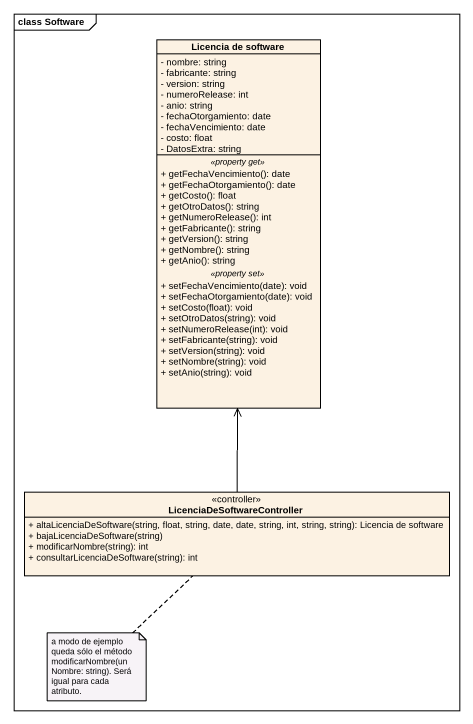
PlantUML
@startuml
mainframe class Software
hide circle
hide empty members
skinparam classAttributeIconSize 0
class "Licencia de software" as Licencia_de_software {
  - nombre: string
  - fabricante: string
  - version: string
  - numeroRelease: int
  - anio: string
  - fechaOtorgamiento: date
  - fechaVencimiento: date
  - costo: float
  - DatosExtra: string
  .. <<property get>> ..
  + getFechaVencimiento(): date
  + getFechaOtorgamiento(): date
  + getCosto(): float
  + getOtroDatos(): string
  + getNumeroRelease(): int
  + getFabricante(): string
  + getVersion(): string
  + getNombre(): string
  + getAnio(): string
  .. <<property set>> ..
  + setFechaVencimiento(date): void
  + setFechaOtorgamiento(date): void
  + setCosto(float): void
  + setOtroDatos(string): void
  + setNumeroRelease(int): void
  + setFabricante(string): void
  + setVersion(string): void
  + setNombre(string): void
  + setAnio(string): void
}
class LicenciaDeSoftwareController <<controller>> {
  + altaLicenciaDeSoftware(string, float, string, date, date, string, int, string, string): Licencia de software
  + bajaLicenciaDeSoftware(string)
  + modificarNombre(string): int
  + consultarLicenciaDeSoftware(string): int
}
LicenciaDeSoftwareController -up-> Licencia_de_software
note bottom of LicenciaDeSoftwareController : a modo de ejemplo queda sólo el método modificarNombre(unNombre: string). Será igual para cada atributo.
@enduml
